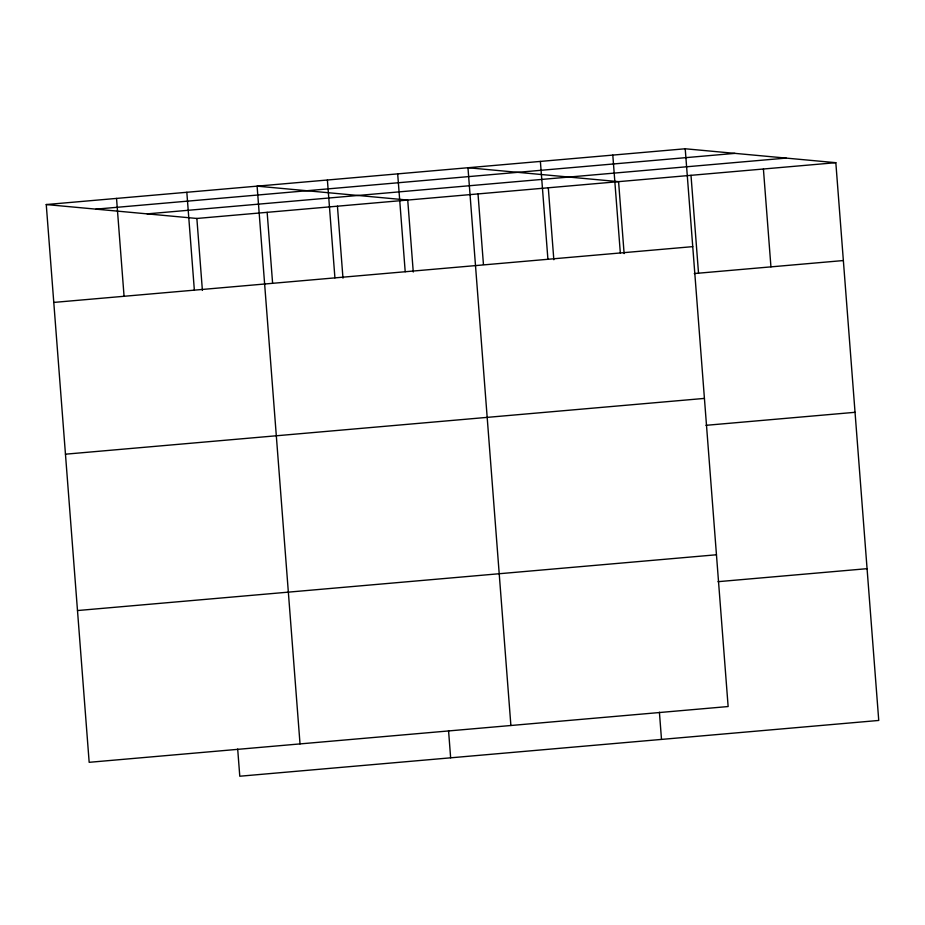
<?xml version="1.0" encoding="UTF-8"?>
<svg xmlns="http://www.w3.org/2000/svg" width="925" height="925" viewBox="0 0 925 925"><rect width="100%" height="100%" fill="white"/><g stroke="black" fill="none" stroke-linecap="round" stroke-linejoin="round"><path stroke-width="1.39" d="M685.217 148.775L728.137 706.538L89.17 762.316L46.25 204.552L685.217 148.775L835.83 162.684L878.75 720.448L239.783 776.225L237.69 749.019M95.957 209.142L734.924 153.365M147.167 213.872L786.134 158.094M46.25 204.552L196.863 218.462L835.83 162.684M53.777 302.417L692.744 246.64M694.27 273.557L843.357 260.549M65.455 454.187L704.422 398.409M705.948 425.327L855.035 412.307M77.492 610.546L716.459 554.769M717.985 581.686L867.072 568.678M763.414 169.009L770.941 266.863M690.998 175.322L698.525 273.187M624.121 253.6L618.582 181.647L467.969 167.737L510.889 725.501M659.409 712.204L661.502 739.41M612.801 155.099L620.328 252.964M548.294 187.787L553.832 259.74M540.385 161.424L547.912 259.278M478.017 193.915L483.44 264.434M413.267 272.019L407.728 200.054L257.104 186.145L300.024 743.908M448.556 730.611L450.648 757.818M397.681 173.877L405.208 271.742M337.44 206.194L342.978 278.147M327.392 180.017L334.919 277.882M267.152 212.334L272.574 282.842M196.863 218.462L202.402 290.427M186.827 192.284L194.354 290.149M116.538 198.424L124.066 296.289"/></g></svg>
